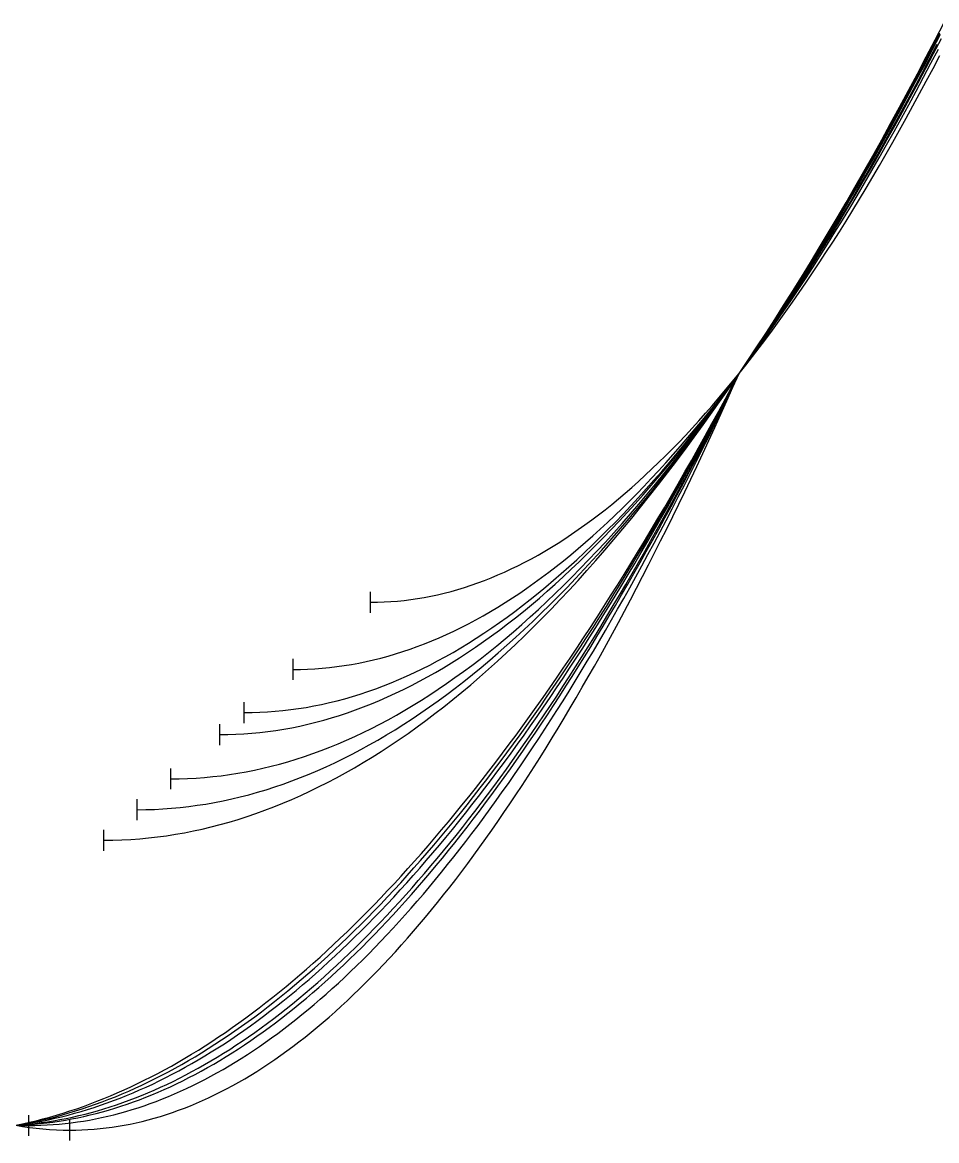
# Model space of a CAD drawing. Header units: metres. Extents: x -87 to 28195, y -4474 to 524.
# Drawn here: x 11483 to 11919, y -1521 to -988 of the extents above; entities that cross this region are included whole.
import ezdxf

# ---------------------------------------------------------------- set-up
doc = ezdxf.new("R2010")
doc.units = ezdxf.units.M
for name, color, linetype in [('CATENARIES_-10_bare', 7, 'Continuous'), ('CATENARIES_-10_ICE', 7, 'Continuous'), ('CATENARIES_-19_bare', 7, 'Continuous'), ('CATENARIES_-19_HEAVY_ICE', 7, 'Continuous'), ('CATENARIES_0', 7, 'Continuous'), ('CATENARIES_0_ICE', 7, 'Continuous'), ('CATENARIES_50_theoretical', 7, 'Continuous')]:
    doc.layers.add(name, color=color, linetype=linetype)

msp = doc.modelspace()

# ---------------------------------------------------------------- linework, layer by layer
at = {"layer": 'CATENARIES_-10_bare'}
msp.add_line((11537.76, -1368.5), (11537.76, -1358.5), dxfattribs=at)
for points in [[(11537.76, -1363.5, 0), (11541.87, -1363.46, 0), (11545.97, -1363.33, 0), (11550.07, -1363.12, 0), (11554.17, -1362.82, 0), (11558.27, -1362.44, 0), (11562.38, -1361.97, 0), (11566.48, -1361.42, 0), (11570.58, -1360.79, 0), (11574.68, -1360.07, 0), (11578.79, -1359.26, 0), (11582.89, -1358.37, 0), (11586.99, -1357.4, 0), (11591.09, -1356.34, 0), (11595.19, -1355.19, 0), (11599.3, -1353.96, 0), (11603.4, -1352.65, 0), (11607.5, -1351.25, 0), (11611.6, -1349.77, 0), (11615.71, -1348.2, 0), (11619.81, -1346.55, 0), (11623.91, -1344.81, 0), (11628.01, -1342.99, 0), (11632.11, -1341.08, 0), (11636.22, -1339.09, 0), (11640.32, -1337.01, 0), (11644.42, -1334.85, 0), (11648.52, -1332.6, 0), (11652.63, -1330.27, 0), (11656.73, -1327.85, 0), (11660.83, -1325.35, 0), (11664.93, -1322.76, 0), (11669.03, -1320.09, 0), (11673.14, -1317.34, 0), (11677.24, -1314.49, 0), (11681.34, -1311.57, 0), (11685.44, -1308.56, 0), (11689.55, -1305.46, 0), (11693.65, -1302.28, 0), (11697.75, -1299.01, 0), (11701.85, -1295.66, 0), (11705.96, -1292.22, 0), (11710.06, -1288.7, 0), (11714.16, -1285.1, 0), (11718.26, -1281.4, 0), (11722.36, -1277.63, 0), (11726.47, -1273.77, 0), (11730.57, -1269.82, 0), (11734.67, -1265.79, 0), (11738.77, -1261.67, 0), (11742.88, -1257.47, 0), (11746.98, -1253.18, 0), (11751.08, -1248.81, 0), (11755.18, -1244.35, 0), (11759.28, -1239.81, 0), (11763.39, -1235.18, 0), (11767.49, -1230.46, 0), (11771.59, -1225.66, 0), (11775.69, -1220.78, 0), (11779.8, -1215.81, 0), (11783.9, -1210.75, 0), (11788, -1205.61, 0), (11792.1, -1200.39, 0), (11796.2, -1195.08, 0), (11800.31, -1189.68, 0), (11804.41, -1184.2, 0), (11808.51, -1178.63, 0), (11812.61, -1172.97, 0), (11816.72, -1167.24, 0), (11820.82, -1161.41, 0), (11824.92, -1155.5, 0), (11829.09, -1149.41, 0), (11833.26, -1143.22, 0), (11837.43, -1136.95, 0), (11841.59, -1130.59, 0), (11845.76, -1124.15, 0), (11849.93, -1117.61, 0), (11854.1, -1110.99, 0), (11858.27, -1104.27, 0), (11862.44, -1097.47, 0), (11866.61, -1090.58, 0), (11870.77, -1083.6, 0), (11874.94, -1076.53, 0), (11879.11, -1069.37, 0), (11883.28, -1062.13, 0), (11887.45, -1054.79, 0), (11891.62, -1047.37, 0), (11895.79, -1039.86, 0), (11899.95, -1032.26, 0), (11904.12, -1024.57, 0), (11908.29, -1016.79, 0), (11912.46, -1008.92, 0), (11916.63, -1000.96, 0), (11920.8, -992.91, 0)], [(11479.92, -1514, 0), (11483.09, -1513.45, 0), (11486.25, -1512.84, 0), (11489.42, -1512.18, 0), (11492.58, -1511.48, 0), (11495.75, -1510.72, 0), (11498.91, -1509.92, 0), (11502.08, -1509.06, 0), (11505.24, -1508.15, 0), (11508.41, -1507.19, 0), (11511.57, -1506.18, 0), (11514.74, -1505.12, 0), (11517.9, -1504.01, 0), (11521.07, -1502.85, 0), (11524.23, -1501.64, 0), (11527.4, -1500.38, 0), (11530.56, -1499.07, 0), (11533.73, -1497.71, 0), (11536.89, -1496.3, 0), (11540.06, -1494.83, 0), (11543.22, -1493.32, 0), (11546.39, -1491.75, 0), (11549.55, -1490.14, 0), (11552.72, -1488.47, 0), (11555.88, -1486.76, 0), (11559.05, -1484.99, 0), (11562.21, -1483.18, 0), (11565.38, -1481.31, 0), (11568.54, -1479.39, 0), (11571.71, -1477.42, 0), (11574.87, -1475.4, 0), (11578.04, -1473.33, 0), (11581.2, -1471.21, 0), (11584.37, -1469.04, 0), (11587.53, -1466.82, 0), (11590.7, -1464.55, 0), (11593.86, -1462.23, 0), (11597.03, -1459.85, 0), (11600.2, -1457.43, 0), (11603.36, -1454.96, 0), (11606.53, -1452.43, 0), (11609.69, -1449.85, 0), (11612.86, -1447.23, 0), (11616.02, -1444.55, 0), (11619.19, -1441.82, 0), (11622.35, -1439.05, 0), (11625.52, -1436.22, 0), (11628.68, -1433.34, 0), (11631.85, -1430.41, 0), (11635.01, -1427.43, 0), (11638.18, -1424.4, 0), (11641.34, -1421.31, 0), (11644.51, -1418.18, 0), (11647.67, -1415, 0), (11650.84, -1411.76, 0), (11654, -1408.48, 0), (11657.17, -1405.14, 0), (11660.33, -1401.76, 0), (11663.5, -1398.32, 0), (11666.66, -1394.83, 0), (11669.83, -1391.29, 0), (11672.99, -1387.7, 0), (11676.16, -1384.06, 0), (11679.32, -1380.37, 0), (11682.49, -1376.63, 0), (11685.65, -1372.84, 0), (11688.82, -1369, 0), (11691.98, -1365.1, 0), (11695.15, -1361.16, 0), (11698.31, -1357.16, 0), (11701.48, -1353.11, 0), (11704.64, -1349.02, 0), (11707.81, -1344.87, 0), (11710.98, -1340.67, 0), (11714.14, -1336.42, 0), (11717.31, -1332.12, 0), (11720.47, -1327.77, 0), (11723.64, -1323.36, 0), (11726.8, -1318.91, 0), (11729.97, -1314.4, 0), (11733.13, -1309.85, 0), (11736.3, -1305.24, 0), (11739.46, -1300.58, 0), (11742.63, -1295.87, 0), (11745.79, -1291.11, 0), (11748.96, -1286.3, 0), (11752.12, -1281.44, 0), (11755.29, -1276.53, 0), (11758.45, -1271.56, 0), (11761.62, -1266.55, 0), (11764.78, -1261.48, 0), (11767.95, -1256.37, 0), (11771.11, -1251.2, 0), (11774.28, -1245.98, 0), (11777.44, -1240.71, 0), (11780.61, -1235.38, 0), (11783.77, -1230.01, 0), (11786.94, -1224.59, 0), (11790.1, -1219.11, 0), (11793.27, -1213.59, 0), (11796.43, -1208.01, 0), (11799.6, -1202.38, 0), (11802.76, -1196.7, 0), (11805.93, -1190.97, 0), (11809.09, -1185.18, 0), (11812.26, -1179.35, 0), (11815.42, -1173.46, 0), (11818.59, -1167.53, 0), (11821.75, -1161.54, 0), (11824.92, -1155.5, 0)]]:
    msp.add_polyline3d(points, dxfattribs=at)
at = {"layer": 'CATENARIES_-10_ICE'}
msp.add_line((11577.22, -1332.68), (11577.22, -1322.68), dxfattribs=at)
for points in [[(11577.22, -1327.68, 0), (11581.03, -1327.64, 0), (11584.84, -1327.52, 0), (11588.65, -1327.31, 0), (11592.46, -1327.03, 0), (11596.27, -1326.66, 0), (11600.09, -1326.22, 0), (11603.9, -1325.69, 0), (11607.71, -1325.08, 0), (11611.52, -1324.38, 0), (11615.33, -1323.61, 0), (11619.14, -1322.76, 0), (11622.95, -1321.82, 0), (11626.76, -1320.8, 0), (11630.57, -1319.7, 0), (11634.38, -1318.52, 0), (11638.19, -1317.26, 0), (11642, -1315.92, 0), (11645.81, -1314.5, 0), (11649.63, -1312.99, 0), (11653.44, -1311.4, 0), (11657.25, -1309.73, 0), (11661.06, -1307.98, 0), (11664.87, -1306.15, 0), (11668.68, -1304.24, 0), (11672.49, -1302.24, 0), (11676.3, -1300.17, 0), (11680.11, -1298.01, 0), (11683.92, -1295.77, 0), (11687.73, -1293.45, 0), (11691.54, -1291.05, 0), (11695.35, -1288.57, 0), (11699.17, -1286, 0), (11702.98, -1283.35, 0), (11706.79, -1280.62, 0), (11710.6, -1277.81, 0), (11714.41, -1274.92, 0), (11718.22, -1271.95, 0), (11722.03, -1268.9, 0), (11725.84, -1265.76, 0), (11729.65, -1262.54, 0), (11733.46, -1259.24, 0), (11737.27, -1255.86, 0), (11741.08, -1252.4, 0), (11744.89, -1248.85, 0), (11748.7, -1245.22, 0), (11752.52, -1241.52, 0), (11756.33, -1237.73, 0), (11760.14, -1233.85, 0), (11763.95, -1229.9, 0), (11767.76, -1225.87, 0), (11771.57, -1221.75, 0), (11775.38, -1217.55, 0), (11779.19, -1213.27, 0), (11783, -1208.9, 0), (11786.81, -1204.46, 0), (11790.62, -1199.93, 0), (11794.43, -1195.32, 0), (11798.24, -1190.63, 0), (11802.06, -1185.86, 0), (11805.87, -1181.01, 0), (11809.68, -1176.07, 0), (11813.49, -1171.05, 0), (11817.3, -1165.95, 0), (11821.11, -1160.77, 0), (11824.92, -1155.5, 0), (11828.7, -1150.19, 0), (11832.49, -1144.8, 0), (11836.27, -1139.33, 0), (11840.05, -1133.78, 0), (11843.83, -1128.15, 0), (11847.62, -1122.44, 0), (11851.4, -1116.65, 0), (11855.18, -1110.77, 0), (11858.96, -1104.81, 0), (11862.75, -1098.78, 0), (11866.53, -1092.66, 0), (11870.31, -1086.46, 0), (11874.09, -1080.18, 0), (11877.88, -1073.82, 0), (11881.66, -1067.37, 0), (11885.44, -1060.85, 0), (11889.22, -1054.24, 0), (11893.01, -1047.55, 0), (11896.79, -1040.78, 0), (11900.57, -1033.93, 0), (11904.35, -1027, 0), (11908.14, -1019.99, 0), (11911.92, -1012.89, 0), (11915.7, -1005.72, 0), (11919.48, -998.46, 0)], [(11482.92, -1513.77, 0), (11485.92, -1513.48, 0), (11488.92, -1513.15, 0), (11491.92, -1512.77, 0), (11494.92, -1512.33, 0), (11497.92, -1511.85, 0), (11500.92, -1511.31, 0), (11503.92, -1510.73, 0), (11506.92, -1510.09, 0), (11509.92, -1509.41, 0), (11512.92, -1508.67, 0), (11515.92, -1507.88, 0), (11518.92, -1507.05, 0), (11521.92, -1506.16, 0), (11524.92, -1505.22, 0), (11527.92, -1504.23, 0), (11530.92, -1503.19, 0), (11533.92, -1502.1, 0), (11536.92, -1500.96, 0), (11539.92, -1499.77, 0), (11542.92, -1498.53, 0), (11545.92, -1497.24, 0), (11548.92, -1495.89, 0), (11551.92, -1494.5, 0), (11554.92, -1493.06, 0), (11557.92, -1491.56, 0), (11560.92, -1490.02, 0), (11563.92, -1488.42, 0), (11566.92, -1486.78, 0), (11569.92, -1485.08, 0), (11572.92, -1483.34, 0), (11575.92, -1481.54, 0), (11578.92, -1479.69, 0), (11581.92, -1477.8, 0), (11584.92, -1475.85, 0), (11587.92, -1473.85, 0), (11590.92, -1471.8, 0), (11593.92, -1469.7, 0), (11596.92, -1467.55, 0), (11599.92, -1465.35, 0), (11602.92, -1463.09, 0), (11605.92, -1460.79, 0), (11608.92, -1458.44, 0), (11611.92, -1456.04, 0), (11614.92, -1453.58, 0), (11617.92, -1451.08, 0), (11620.92, -1448.52, 0), (11623.92, -1445.92, 0), (11626.92, -1443.26, 0), (11629.92, -1440.55, 0), (11632.92, -1437.79, 0), (11635.92, -1434.99, 0), (11638.92, -1432.13, 0), (11641.92, -1429.22, 0), (11644.92, -1426.26, 0), (11647.92, -1423.25, 0), (11650.92, -1420.18, 0), (11653.92, -1417.07, 0), (11656.92, -1413.91, 0), (11659.92, -1410.69, 0), (11662.92, -1407.43, 0), (11665.92, -1404.11, 0), (11668.92, -1400.75, 0), (11671.92, -1397.33, 0), (11674.92, -1393.86, 0), (11677.92, -1390.34, 0), (11680.92, -1386.78, 0), (11683.92, -1383.16, 0), (11686.92, -1379.48, 0), (11689.92, -1375.76, 0), (11692.92, -1371.99, 0), (11695.92, -1368.17, 0), (11698.92, -1364.29, 0), (11701.92, -1360.37, 0), (11704.92, -1356.39, 0), (11707.92, -1352.37, 0), (11710.92, -1348.29, 0), (11713.92, -1344.16, 0), (11716.92, -1339.98, 0), (11719.92, -1335.75, 0), (11722.92, -1331.47, 0), (11725.92, -1327.14, 0), (11728.92, -1322.75, 0), (11731.92, -1318.32, 0), (11734.92, -1313.83, 0), (11737.92, -1309.3, 0), (11740.92, -1304.71, 0), (11743.92, -1300.07, 0), (11746.92, -1295.38, 0), (11749.92, -1290.64, 0), (11752.92, -1285.85, 0), (11755.92, -1281.01, 0), (11758.92, -1276.11, 0), (11761.92, -1271.17, 0), (11764.92, -1266.17, 0), (11767.92, -1261.13, 0), (11770.92, -1256.03, 0), (11773.92, -1250.88, 0), (11776.92, -1245.68, 0), (11779.92, -1240.43, 0), (11782.92, -1235.12, 0), (11785.92, -1229.77, 0), (11788.92, -1224.37, 0), (11791.92, -1218.91, 0), (11794.92, -1213.4, 0), (11797.92, -1207.84, 0), (11800.92, -1202.23, 0), (11803.92, -1196.57, 0), (11806.92, -1190.86, 0), (11809.92, -1185.09, 0), (11812.92, -1179.28, 0), (11815.92, -1173.41, 0), (11818.92, -1167.49, 0), (11821.92, -1161.52, 0), (11824.92, -1155.5, 0)]]:
    msp.add_polyline3d(points, dxfattribs=at)
at = {"layer": 'CATENARIES_-19_bare'}
msp.add_line((11521.92, -1383.05), (11521.92, -1373.05), dxfattribs=at)
for points in [[(11521.92, -1378.05, 0), (11526.19, -1378, 0), (11530.46, -1377.87, 0), (11534.72, -1377.65, 0), (11538.99, -1377.34, 0), (11543.26, -1376.94, 0), (11547.53, -1376.46, 0), (11551.79, -1375.89, 0), (11556.06, -1375.22, 0), (11560.33, -1374.48, 0), (11564.6, -1373.64, 0), (11568.86, -1372.71, 0), (11573.13, -1371.7, 0), (11577.4, -1370.6, 0), (11581.67, -1369.41, 0), (11585.94, -1368.13, 0), (11590.2, -1366.76, 0), (11594.47, -1365.31, 0), (11598.74, -1363.77, 0), (11603.01, -1362.13, 0), (11607.27, -1360.42, 0), (11611.54, -1358.61, 0), (11615.81, -1356.71, 0), (11620.08, -1354.73, 0), (11624.34, -1352.66, 0), (11628.61, -1350.5, 0), (11632.88, -1348.25, 0), (11637.15, -1345.91, 0), (11641.41, -1343.49, 0), (11645.68, -1340.97, 0), (11649.95, -1338.37, 0), (11654.22, -1335.68, 0), (11658.48, -1332.9, 0), (11662.75, -1330.04, 0), (11667.02, -1327.08, 0), (11671.29, -1324.04, 0), (11675.55, -1320.91, 0), (11679.82, -1317.69, 0), (11684.09, -1314.38, 0), (11688.36, -1310.98, 0), (11692.62, -1307.5, 0), (11696.89, -1303.92, 0), (11701.16, -1300.26, 0), (11705.43, -1296.51, 0), (11709.7, -1292.67, 0), (11713.96, -1288.74, 0), (11718.23, -1284.73, 0), (11722.5, -1280.62, 0), (11726.77, -1276.43, 0), (11731.03, -1272.15, 0), (11735.3, -1267.78, 0), (11739.57, -1263.32, 0), (11743.84, -1258.77, 0), (11748.1, -1254.13, 0), (11752.37, -1249.41, 0), (11756.64, -1244.6, 0), (11760.91, -1239.69, 0), (11765.17, -1234.7, 0), (11769.44, -1229.62, 0), (11773.71, -1224.45, 0), (11777.98, -1219.2, 0), (11782.24, -1213.85, 0), (11786.51, -1208.42, 0), (11790.78, -1202.89, 0), (11795.05, -1197.28, 0), (11799.31, -1191.58, 0), (11803.58, -1185.79, 0), (11807.85, -1179.91, 0), (11812.12, -1173.94, 0), (11816.38, -1167.88, 0), (11820.65, -1161.74, 0), (11824.92, -1155.5, 0), (11829.18, -1149.19, 0), (11833.43, -1142.8, 0), (11837.69, -1136.31, 0), (11841.94, -1129.74, 0), (11846.2, -1123.08, 0), (11850.45, -1116.33, 0), (11854.71, -1109.49, 0), (11858.96, -1102.57, 0), (11863.22, -1095.55, 0), (11867.47, -1088.44, 0), (11871.73, -1081.25, 0), (11875.99, -1073.97, 0), (11880.24, -1066.6, 0), (11884.5, -1059.14, 0), (11888.75, -1051.59, 0), (11893.01, -1043.95, 0), (11897.26, -1036.22, 0), (11901.52, -1028.4, 0), (11905.77, -1020.5, 0), (11910.03, -1012.5, 0), (11914.28, -1004.42, 0), (11918.54, -996.25, 0), (11922.79, -987.98, 0)], [(11479.92, -1514, 0), (11483.14, -1513.33, 0), (11486.37, -1512.6, 0), (11489.59, -1511.83, 0), (11492.82, -1511, 0), (11496.04, -1510.13, 0), (11499.27, -1509.2, 0), (11502.49, -1508.22, 0), (11505.71, -1507.2, 0), (11508.94, -1506.12, 0), (11512.16, -1504.99, 0), (11515.39, -1503.82, 0), (11518.61, -1502.59, 0), (11521.84, -1501.31, 0), (11525.06, -1499.98, 0), (11528.28, -1498.6, 0), (11531.51, -1497.17, 0), (11534.73, -1495.69, 0), (11537.96, -1494.16, 0), (11541.18, -1492.58, 0), (11544.41, -1490.95, 0), (11547.63, -1489.27, 0), (11550.85, -1487.54, 0), (11554.08, -1485.76, 0), (11557.3, -1483.93, 0), (11560.53, -1482.04, 0), (11563.75, -1480.11, 0), (11566.98, -1478.13, 0), (11570.2, -1476.09, 0), (11573.42, -1474.01, 0), (11576.65, -1471.87, 0), (11579.87, -1469.69, 0), (11583.1, -1467.45, 0), (11586.32, -1465.17, 0), (11589.55, -1462.83, 0), (11592.77, -1460.44, 0), (11595.99, -1458.01, 0), (11599.22, -1455.52, 0), (11602.44, -1452.98, 0), (11605.67, -1450.39, 0), (11608.89, -1447.75, 0), (11612.12, -1445.06, 0), (11615.34, -1442.32, 0), (11618.56, -1439.53, 0), (11621.79, -1436.69, 0), (11625.01, -1433.8, 0), (11628.24, -1430.86, 0), (11631.46, -1427.86, 0), (11634.69, -1424.82, 0), (11637.91, -1421.73, 0), (11641.13, -1418.58, 0), (11644.36, -1415.39, 0), (11647.58, -1412.14, 0), (11650.81, -1408.85, 0), (11654.03, -1405.5, 0), (11657.26, -1402.1, 0), (11660.48, -1398.66, 0), (11663.71, -1395.16, 0), (11666.93, -1391.61, 0), (11670.15, -1388.01, 0), (11673.38, -1384.36, 0), (11676.6, -1380.66, 0), (11679.83, -1376.91, 0), (11683.05, -1373.1, 0), (11686.28, -1369.25, 0), (11689.5, -1365.35, 0), (11692.72, -1361.39, 0), (11695.95, -1357.39, 0), (11699.17, -1353.33, 0), (11702.4, -1349.23, 0), (11705.62, -1345.07, 0), (11708.85, -1340.86, 0), (11712.07, -1336.6, 0), (11715.29, -1332.29, 0), (11718.52, -1327.93, 0), (11721.74, -1323.52, 0), (11724.97, -1319.06, 0), (11728.19, -1314.55, 0), (11731.42, -1309.99, 0), (11734.64, -1305.37, 0), (11737.86, -1300.71, 0), (11741.09, -1295.99, 0), (11744.31, -1291.23, 0), (11747.54, -1286.41, 0), (11750.76, -1281.54, 0), (11753.99, -1276.62, 0), (11757.21, -1271.65, 0), (11760.43, -1266.63, 0), (11763.66, -1261.56, 0), (11766.88, -1256.43, 0), (11770.11, -1251.26, 0), (11773.33, -1246.04, 0), (11776.56, -1240.76, 0), (11779.78, -1235.43, 0), (11783, -1230.06, 0), (11786.23, -1224.63, 0), (11789.45, -1219.15, 0), (11792.68, -1213.62, 0), (11795.9, -1208.04, 0), (11799.13, -1202.4, 0), (11802.35, -1196.72, 0), (11805.57, -1190.98, 0), (11808.8, -1185.2, 0), (11812.02, -1179.36, 0), (11815.25, -1173.47, 0), (11818.47, -1167.53, 0), (11821.7, -1161.54, 0), (11824.92, -1155.5, 0)]]:
    msp.add_polyline3d(points, dxfattribs=at)
at = {"layer": 'CATENARIES_-19_HEAVY_ICE'}
for p, q in [((11612.14, -1301.61), (11612.14, -1291.61)), ((11486.09, -1519.12), (11486.09, -1509.12))]:
    msp.add_line(p, q, dxfattribs=at)
for points in [[(11612.14, -1296.61, 0), (11615.63, -1296.57, 0), (11619.12, -1296.46, 0), (11622.6, -1296.27, 0), (11626.09, -1296, 0), (11629.58, -1295.66, 0), (11633.07, -1295.24, 0), (11636.56, -1294.75, 0), (11640.05, -1294.18, 0), (11643.53, -1293.54, 0), (11647.02, -1292.82, 0), (11650.51, -1292.03, 0), (11654, -1291.15, 0), (11657.49, -1290.21, 0), (11660.97, -1289.18, 0), (11664.46, -1288.09, 0), (11667.95, -1286.91, 0), (11671.44, -1285.66, 0), (11674.93, -1284.34, 0), (11678.42, -1282.94, 0), (11681.9, -1281.46, 0), (11685.39, -1279.91, 0), (11688.88, -1278.28, 0), (11692.37, -1276.57, 0), (11695.86, -1274.79, 0), (11699.34, -1272.93, 0), (11702.83, -1271, 0), (11706.32, -1268.99, 0), (11709.81, -1266.91, 0), (11713.3, -1264.75, 0), (11716.79, -1262.52, 0), (11720.27, -1260.2, 0), (11723.76, -1257.82, 0), (11727.25, -1255.35, 0), (11730.74, -1252.81, 0), (11734.23, -1250.2, 0), (11737.71, -1247.51, 0), (11741.2, -1244.74, 0), (11744.69, -1241.9, 0), (11748.18, -1238.98, 0), (11751.67, -1235.98, 0), (11755.16, -1232.91, 0), (11758.64, -1229.76, 0), (11762.13, -1226.54, 0), (11765.62, -1223.24, 0), (11769.11, -1219.87, 0), (11772.6, -1216.42, 0), (11776.09, -1212.89, 0), (11779.57, -1209.28, 0), (11783.06, -1205.6, 0), (11786.55, -1201.85, 0), (11790.04, -1198.02, 0), (11793.53, -1194.11, 0), (11797.01, -1190.12, 0), (11800.5, -1186.06, 0), (11803.99, -1181.92, 0), (11807.48, -1177.71, 0), (11810.97, -1173.42, 0), (11814.46, -1169.06, 0), (11817.94, -1164.61, 0), (11821.43, -1160.1, 0), (11824.92, -1155.5, 0), (11828.44, -1150.78, 0), (11831.96, -1145.99, 0), (11835.49, -1141.12, 0), (11839.01, -1136.17, 0), (11842.53, -1131.14, 0), (11846.05, -1126.03, 0), (11849.57, -1120.85, 0), (11853.09, -1115.58, 0), (11856.62, -1110.24, 0), (11860.14, -1104.83, 0), (11863.66, -1099.33, 0), (11867.18, -1093.75, 0), (11870.7, -1088.1, 0), (11874.22, -1082.37, 0), (11877.75, -1076.56, 0), (11881.27, -1070.67, 0), (11884.79, -1064.71, 0), (11888.31, -1058.66, 0), (11891.83, -1052.54, 0), (11895.35, -1046.34, 0), (11898.88, -1040.06, 0), (11902.4, -1033.7, 0), (11905.92, -1027.26, 0), (11909.44, -1020.75, 0), (11912.96, -1014.16, 0), (11916.48, -1007.48, 0), (11920.01, -1000.73, 0)], [(11479.92, -1514, 0), (11483, -1514.09, 0), (11486.09, -1514.12, 0), (11488.98, -1514.09, 0), (11491.88, -1514.01, 0), (11494.77, -1513.88, 0), (11497.67, -1513.7, 0), (11500.57, -1513.47, 0), (11503.46, -1513.18, 0), (11506.36, -1512.84, 0), (11509.25, -1512.45, 0), (11512.15, -1512, 0), (11515.05, -1511.51, 0), (11517.94, -1510.96, 0), (11520.84, -1510.36, 0), (11523.73, -1509.71, 0), (11526.63, -1509, 0), (11529.53, -1508.25, 0), (11532.42, -1507.44, 0), (11535.32, -1506.57, 0), (11538.21, -1505.66, 0), (11541.11, -1504.7, 0), (11544.01, -1503.68, 0), (11546.9, -1502.61, 0), (11549.8, -1501.48, 0), (11552.69, -1500.31, 0), (11555.59, -1499.08, 0), (11558.49, -1497.8, 0), (11561.38, -1496.47, 0), (11564.28, -1495.09, 0), (11567.17, -1493.65, 0), (11570.07, -1492.16, 0), (11572.97, -1490.62, 0), (11575.86, -1489.03, 0), (11578.76, -1487.38, 0), (11581.65, -1485.69, 0), (11584.55, -1483.94, 0), (11587.45, -1482.13, 0), (11590.34, -1480.28, 0), (11593.24, -1478.37, 0), (11596.13, -1476.41, 0), (11599.03, -1474.4, 0), (11601.93, -1472.34, 0), (11604.82, -1470.22, 0), (11607.72, -1468.05, 0), (11610.61, -1465.83, 0), (11613.51, -1463.56, 0), (11616.41, -1461.24, 0), (11619.3, -1458.86, 0), (11622.2, -1456.43, 0), (11625.1, -1453.94, 0), (11627.99, -1451.41, 0), (11630.89, -1448.82, 0), (11633.78, -1446.18, 0), (11636.68, -1443.49, 0), (11639.58, -1440.75, 0), (11642.47, -1437.95, 0), (11645.37, -1435.1, 0), (11648.26, -1432.2, 0), (11651.16, -1429.24, 0), (11654.06, -1426.24, 0), (11656.95, -1423.18, 0), (11659.85, -1420.06, 0), (11662.74, -1416.9, 0), (11665.64, -1413.68, 0), (11668.54, -1410.41, 0), (11671.43, -1407.09, 0), (11674.33, -1403.72, 0), (11677.22, -1400.29, 0), (11680.12, -1396.81, 0), (11683.02, -1393.28, 0), (11685.91, -1389.69, 0), (11688.81, -1386.06, 0), (11691.7, -1382.37, 0), (11694.6, -1378.62, 0), (11697.5, -1374.83, 0), (11700.39, -1370.98, 0), (11703.29, -1367.08, 0), (11706.18, -1363.12, 0), (11709.08, -1359.12, 0), (11711.98, -1355.06, 0), (11714.87, -1350.95, 0), (11717.77, -1346.78, 0), (11720.66, -1342.57, 0), (11723.56, -1338.3, 0), (11726.46, -1333.98, 0), (11729.35, -1329.6, 0), (11732.25, -1325.17, 0), (11735.14, -1320.69, 0), (11738.04, -1316.16, 0), (11740.94, -1311.57, 0), (11743.83, -1306.93, 0), (11746.73, -1302.24, 0), (11749.62, -1297.49, 0), (11752.52, -1292.7, 0), (11755.42, -1287.84, 0), (11758.31, -1282.94, 0), (11761.21, -1277.98, 0), (11764.1, -1272.97, 0), (11767, -1267.91, 0), (11769.9, -1262.79, 0), (11772.79, -1257.63, 0), (11775.69, -1252.4, 0), (11778.58, -1247.13, 0), (11781.48, -1241.8, 0), (11784.38, -1236.42, 0), (11787.27, -1230.99, 0), (11790.17, -1225.5, 0), (11793.06, -1219.96, 0), (11795.96, -1214.36, 0), (11798.86, -1208.72, 0), (11801.75, -1203.02, 0), (11804.65, -1197.26, 0), (11807.54, -1191.46, 0), (11810.44, -1185.6, 0), (11813.34, -1179.69, 0), (11816.23, -1173.72, 0), (11819.13, -1167.7, 0), (11822.02, -1161.63, 0), (11824.92, -1155.5, 0)]]:
    msp.add_polyline3d(points, dxfattribs=at)
at = {"layer": 'CATENARIES_0'}
msp.add_line((11553.89, -1353.78), (11553.89, -1343.78), dxfattribs=at)
for points in [[(11553.89, -1348.78, 0), (11557.88, -1348.74, 0), (11561.86, -1348.61, 0), (11565.85, -1348.41, 0), (11569.83, -1348.11, 0), (11573.82, -1347.74, 0), (11577.81, -1347.28, 0), (11581.79, -1346.74, 0), (11585.78, -1346.11, 0), (11589.76, -1345.4, 0), (11593.75, -1344.61, 0), (11597.73, -1343.73, 0), (11601.72, -1342.77, 0), (11605.71, -1341.73, 0), (11609.69, -1340.6, 0), (11613.68, -1339.39, 0), (11617.66, -1338.1, 0), (11621.65, -1336.72, 0), (11625.63, -1335.26, 0), (11629.62, -1333.72, 0), (11633.61, -1332.09, 0), (11637.59, -1330.38, 0), (11641.58, -1328.58, 0), (11645.56, -1326.7, 0), (11649.55, -1324.74, 0), (11653.53, -1322.7, 0), (11657.52, -1320.57, 0), (11661.51, -1318.35, 0), (11665.49, -1316.06, 0), (11669.48, -1313.68, 0), (11673.46, -1311.21, 0), (11677.45, -1308.67, 0), (11681.43, -1306.04, 0), (11685.42, -1303.32, 0), (11689.41, -1300.52, 0), (11693.39, -1297.64, 0), (11697.38, -1294.68, 0), (11701.36, -1291.63, 0), (11705.35, -1288.49, 0), (11709.33, -1285.28, 0), (11713.32, -1281.98, 0), (11717.31, -1278.59, 0), (11721.29, -1275.12, 0), (11725.28, -1271.57, 0), (11729.26, -1267.94, 0), (11733.25, -1264.22, 0), (11737.23, -1260.41, 0), (11741.22, -1256.53, 0), (11745.21, -1252.56, 0), (11749.19, -1248.5, 0), (11753.18, -1244.36, 0), (11757.16, -1240.14, 0), (11761.15, -1235.83, 0), (11765.13, -1231.44, 0), (11769.12, -1226.97, 0), (11773.11, -1222.41, 0), (11777.09, -1217.77, 0), (11781.08, -1213.04, 0), (11785.06, -1208.23, 0), (11789.05, -1203.34, 0), (11793.03, -1198.36, 0), (11797.02, -1193.3, 0), (11801.01, -1188.15, 0), (11804.99, -1182.92, 0), (11808.98, -1177.6, 0), (11812.96, -1172.2, 0), (11816.95, -1166.72, 0), (11820.93, -1161.15, 0), (11824.92, -1155.5, 0), (11828.93, -1149.74, 0), (11832.93, -1143.89, 0), (11836.94, -1137.95, 0), (11840.94, -1131.93, 0), (11844.95, -1125.83, 0), (11848.95, -1119.63, 0), (11852.96, -1113.36, 0), (11856.96, -1107, 0), (11860.97, -1100.55, 0), (11864.97, -1094.02, 0), (11868.98, -1087.4, 0), (11872.98, -1080.7, 0), (11876.99, -1073.91, 0), (11880.99, -1067.04, 0), (11885, -1060.08, 0), (11889, -1053.03, 0), (11893.01, -1045.9, 0), (11897.01, -1038.69, 0), (11901.02, -1031.38, 0), (11905.02, -1024, 0), (11909.03, -1016.52, 0), (11913.03, -1008.97, 0), (11917.04, -1001.32, 0), (11921.04, -993.59, 0)], [(11479.92, -1514, 0), (11483.03, -1513.57, 0), (11486.14, -1513.09, 0), (11489.24, -1512.56, 0), (11492.35, -1511.98, 0), (11495.46, -1511.35, 0), (11498.57, -1510.67, 0), (11501.68, -1509.94, 0), (11504.78, -1509.15, 0), (11507.89, -1508.32, 0), (11511, -1507.43, 0), (11514.11, -1506.5, 0), (11517.22, -1505.51, 0), (11520.33, -1504.47, 0), (11523.43, -1503.39, 0), (11526.54, -1502.25, 0), (11529.65, -1501.06, 0), (11532.76, -1499.82, 0), (11535.87, -1498.52, 0), (11538.97, -1497.18, 0), (11542.08, -1495.79, 0), (11545.19, -1494.35, 0), (11548.3, -1492.85, 0), (11551.41, -1491.31, 0), (11554.51, -1489.71, 0), (11557.62, -1488.06, 0), (11560.73, -1486.36, 0), (11563.84, -1484.62, 0), (11566.95, -1482.82, 0), (11570.06, -1480.97, 0), (11573.16, -1479.06, 0), (11576.27, -1477.11, 0), (11579.38, -1475.11, 0), (11582.49, -1473.06, 0), (11585.6, -1470.95, 0), (11588.7, -1468.8, 0), (11591.81, -1466.59, 0), (11594.92, -1464.33, 0), (11598.03, -1462.02, 0), (11601.14, -1459.67, 0), (11604.24, -1457.26, 0), (11607.35, -1454.79, 0), (11610.46, -1452.28, 0), (11613.57, -1449.72, 0), (11616.68, -1447.11, 0), (11619.78, -1444.44, 0), (11622.89, -1441.73, 0), (11626, -1438.96, 0), (11629.11, -1436.14, 0), (11632.22, -1433.27, 0), (11635.33, -1430.35, 0), (11638.43, -1427.38, 0), (11641.54, -1424.36, 0), (11644.65, -1421.29, 0), (11647.76, -1418.17, 0), (11650.87, -1414.99, 0), (11653.97, -1411.77, 0), (11657.08, -1408.49, 0), (11660.19, -1405.16, 0), (11663.3, -1401.79, 0), (11666.41, -1398.36, 0), (11669.51, -1394.88, 0), (11672.62, -1391.34, 0), (11675.73, -1387.76, 0), (11678.84, -1384.13, 0), (11681.95, -1380.44, 0), (11685.06, -1376.71, 0), (11688.16, -1372.92, 0), (11691.27, -1369.08, 0), (11694.38, -1365.19, 0), (11697.49, -1361.25, 0), (11700.6, -1357.26, 0), (11703.7, -1353.22, 0), (11706.81, -1349.12, 0), (11709.92, -1344.98, 0), (11713.03, -1340.78, 0), (11716.14, -1336.53, 0), (11719.24, -1332.23, 0), (11722.35, -1327.88, 0), (11725.46, -1323.48, 0), (11728.57, -1319.03, 0), (11731.68, -1314.53, 0), (11734.78, -1309.97, 0), (11737.89, -1305.36, 0), (11741, -1300.71, 0), (11744.11, -1296, 0), (11747.22, -1291.24, 0), (11750.33, -1286.43, 0), (11753.43, -1281.56, 0), (11756.54, -1276.65, 0), (11759.65, -1271.68, 0), (11762.76, -1266.66, 0), (11765.87, -1261.6, 0), (11768.97, -1256.47, 0), (11772.08, -1251.3, 0), (11775.19, -1246.08, 0), (11778.3, -1240.81, 0), (11781.41, -1235.48, 0), (11784.51, -1230.1, 0), (11787.62, -1224.67, 0), (11790.73, -1219.19, 0), (11793.84, -1213.66, 0), (11796.95, -1208.08, 0), (11800.06, -1202.44, 0), (11803.16, -1196.75, 0), (11806.27, -1191.02, 0), (11809.38, -1185.23, 0), (11812.49, -1179.38, 0), (11815.6, -1173.49, 0), (11818.7, -1167.55, 0), (11821.81, -1161.55, 0), (11824.92, -1155.5, 0)]]:
    msp.add_polyline3d(points, dxfattribs=at)
at = {"layer": 'CATENARIES_0_ICE'}
msp.add_line((11588.9, -1322.21), (11588.9, -1312.21), dxfattribs=at)
for points in [[(11588.9, -1317.21, 0), (11592.59, -1317.17, 0), (11596.27, -1317.05, 0), (11599.96, -1316.86, 0), (11603.65, -1316.58, 0), (11607.34, -1316.23, 0), (11611.03, -1315.79, 0), (11614.71, -1315.28, 0), (11618.4, -1314.69, 0), (11622.09, -1314.02, 0), (11625.78, -1313.27, 0), (11629.47, -1312.44, 0), (11633.15, -1311.54, 0), (11636.84, -1310.55, 0), (11640.53, -1309.49, 0), (11644.22, -1308.34, 0), (11647.9, -1307.12, 0), (11651.59, -1305.82, 0), (11655.28, -1304.44, 0), (11658.97, -1302.98, 0), (11662.66, -1301.44, 0), (11666.34, -1299.83, 0), (11670.03, -1298.13, 0), (11673.72, -1296.36, 0), (11677.41, -1294.5, 0), (11681.09, -1292.57, 0), (11684.78, -1290.56, 0), (11688.47, -1288.47, 0), (11692.16, -1286.3, 0), (11695.85, -1284.05, 0), (11699.53, -1281.72, 0), (11703.22, -1279.32, 0), (11706.91, -1276.83, 0), (11710.6, -1274.27, 0), (11714.29, -1271.62, 0), (11717.97, -1268.9, 0), (11721.66, -1266.1, 0), (11725.35, -1263.22, 0), (11729.04, -1260.26, 0), (11732.72, -1257.22, 0), (11736.41, -1254.1, 0), (11740.1, -1250.91, 0), (11743.79, -1247.63, 0), (11747.48, -1244.28, 0), (11751.16, -1240.84, 0), (11754.85, -1237.33, 0), (11758.54, -1233.73, 0), (11762.23, -1230.06, 0), (11765.91, -1226.31, 0), (11769.6, -1222.48, 0), (11773.29, -1218.57, 0), (11776.98, -1214.58, 0), (11780.67, -1210.51, 0), (11784.35, -1206.37, 0), (11788.04, -1202.14, 0), (11791.73, -1197.83, 0), (11795.42, -1193.45, 0), (11799.11, -1188.98, 0), (11802.79, -1184.44, 0), (11806.48, -1179.81, 0), (11810.17, -1175.11, 0), (11813.86, -1170.33, 0), (11817.54, -1165.46, 0), (11821.23, -1160.52, 0), (11824.92, -1155.5, 0), (11828.63, -1150.36, 0), (11832.35, -1145.14, 0), (11836.06, -1139.85, 0), (11839.78, -1134.47, 0), (11843.49, -1129.01, 0), (11847.2, -1123.46, 0), (11850.92, -1117.84, 0), (11854.63, -1112.14, 0), (11858.34, -1106.35, 0), (11862.06, -1100.49, 0), (11865.77, -1094.54, 0), (11869.49, -1088.52, 0), (11873.2, -1082.41, 0), (11876.91, -1076.22, 0), (11880.63, -1069.95, 0), (11884.34, -1063.6, 0), (11888.05, -1057.17, 0), (11891.77, -1050.65, 0), (11895.48, -1044.06, 0), (11899.2, -1037.38, 0), (11902.91, -1030.63, 0), (11906.62, -1023.79, 0), (11910.34, -1016.87, 0), (11914.05, -1009.87, 0), (11917.77, -1002.79, 0), (11921.48, -995.62, 0)], [(11482.87, -1513.87, 0), (11485.82, -1513.69, 0), (11488.77, -1513.46, 0), (11491.71, -1513.18, 0), (11494.66, -1512.85, 0), (11497.61, -1512.46, 0), (11500.56, -1512.03, 0), (11503.51, -1511.55, 0), (11506.46, -1511.01, 0), (11509.41, -1510.43, 0), (11512.36, -1509.8, 0), (11515.3, -1509.11, 0), (11518.25, -1508.38, 0), (11521.2, -1507.59, 0), (11524.15, -1506.76, 0), (11527.1, -1505.87, 0), (11530.05, -1504.93, 0), (11533, -1503.94, 0), (11535.95, -1502.91, 0), (11538.89, -1501.82, 0), (11541.84, -1500.68, 0), (11544.79, -1499.49, 0), (11547.74, -1498.25, 0), (11550.69, -1496.96, 0), (11553.64, -1495.62, 0), (11556.59, -1494.23, 0), (11559.54, -1492.79, 0), (11562.48, -1491.3, 0), (11565.43, -1489.76, 0), (11568.38, -1488.16, 0), (11571.33, -1486.52, 0), (11574.28, -1484.83, 0), (11577.23, -1483.08, 0), (11580.18, -1481.29, 0), (11583.13, -1479.44, 0), (11586.07, -1477.55, 0), (11589.02, -1475.6, 0), (11591.97, -1473.61, 0), (11594.92, -1471.56, 0), (11597.87, -1469.46, 0), (11600.82, -1467.31, 0), (11603.77, -1465.11, 0), (11606.71, -1462.86, 0), (11609.66, -1460.56, 0), (11612.61, -1458.21, 0), (11615.56, -1455.81, 0), (11618.51, -1453.36, 0), (11621.46, -1450.86, 0), (11624.41, -1448.31, 0), (11627.36, -1445.7, 0), (11630.3, -1443.05, 0), (11633.25, -1440.35, 0), (11636.2, -1437.59, 0), (11639.15, -1434.78, 0), (11642.1, -1431.93, 0), (11645.05, -1429.02, 0), (11648, -1426.06, 0), (11650.95, -1423.06, 0), (11653.89, -1420, 0), (11656.84, -1416.89, 0), (11659.79, -1413.73, 0), (11662.74, -1410.52, 0), (11665.69, -1407.25, 0), (11668.64, -1403.94, 0), (11671.59, -1400.58, 0), (11674.54, -1397.16, 0), (11677.48, -1393.7, 0), (11680.43, -1390.18, 0), (11683.38, -1386.62, 0), (11686.33, -1383, 0), (11689.28, -1379.33, 0), (11692.23, -1375.61, 0), (11695.18, -1371.84, 0), (11698.13, -1368.02, 0), (11701.07, -1364.15, 0), (11704.02, -1360.23, 0), (11706.97, -1356.26, 0), (11709.92, -1352.24, 0), (11712.87, -1348.16, 0), (11715.82, -1344.04, 0), (11718.77, -1339.86, 0), (11721.71, -1335.63, 0), (11724.66, -1331.35, 0), (11727.61, -1327.02, 0), (11730.56, -1322.64, 0), (11733.51, -1318.21, 0), (11736.46, -1313.73, 0), (11739.41, -1309.2, 0), (11742.36, -1304.62, 0), (11745.3, -1299.98, 0), (11748.25, -1295.29, 0), (11751.2, -1290.56, 0), (11754.15, -1285.77, 0), (11757.1, -1280.93, 0), (11760.05, -1276.04, 0), (11763, -1271.1, 0), (11765.95, -1266.11, 0), (11768.89, -1261.06, 0), (11771.84, -1255.97, 0), (11774.79, -1250.82, 0), (11777.74, -1245.62, 0), (11780.69, -1240.38, 0), (11783.64, -1235.08, 0), (11786.59, -1229.73, 0), (11789.54, -1224.32, 0), (11792.48, -1218.87, 0), (11795.43, -1213.37, 0), (11798.38, -1207.81, 0), (11801.33, -1202.2, 0), (11804.28, -1196.55, 0), (11807.23, -1190.84, 0), (11810.18, -1185.08, 0), (11813.13, -1179.26, 0), (11816.07, -1173.4, 0), (11819.02, -1167.48, 0), (11821.97, -1161.52, 0), (11824.92, -1155.5, 0)]]:
    msp.add_polyline3d(points, dxfattribs=at)
at = {"layer": 'CATENARIES_50_theoretical'}
for p, q in [((11649.17, -1269.56), (11649.17, -1259.56)), ((11505.7, -1521.34), (11505.7, -1511.34))]:
    msp.add_line(p, q, dxfattribs=at)
for points in [[(11649.17, -1264.56, 0), (11649.17, -1264.56, 0), (11652.36, -1264.52, 0), (11655.56, -1264.41, 0), (11658.76, -1264.23, 0), (11661.95, -1263.98, 0), (11665.15, -1263.66, 0), (11668.34, -1263.26, 0), (11671.54, -1262.79, 0), (11674.73, -1262.25, 0), (11677.93, -1261.64, 0), (11681.12, -1260.96, 0), (11684.32, -1260.2, 0), (11687.51, -1259.37, 0), (11690.71, -1258.47, 0), (11693.91, -1257.5, 0), (11697.1, -1256.45, 0), (11700.3, -1255.34, 0), (11703.49, -1254.15, 0), (11706.69, -1252.89, 0), (11709.88, -1251.56, 0), (11713.08, -1250.15, 0), (11716.27, -1248.67, 0), (11719.47, -1247.13, 0), (11722.66, -1245.5, 0), (11725.86, -1243.81, 0), (11729.06, -1242.05, 0), (11732.25, -1240.21, 0), (11735.45, -1238.3, 0), (11738.64, -1236.32, 0), (11741.84, -1234.26, 0), (11745.03, -1232.14, 0), (11748.23, -1229.94, 0), (11751.42, -1227.67, 0), (11754.62, -1225.33, 0), (11757.81, -1222.91, 0), (11761.01, -1220.43, 0), (11764.21, -1217.87, 0), (11767.4, -1215.24, 0), (11770.6, -1212.53, 0), (11773.79, -1209.76, 0), (11776.99, -1206.91, 0), (11780.18, -1203.99, 0), (11783.38, -1200.99, 0), (11786.57, -1197.93, 0), (11789.77, -1194.79, 0), (11792.97, -1191.58, 0), (11796.16, -1188.3, 0), (11799.36, -1184.95, 0), (11802.55, -1181.52, 0), (11805.75, -1178.02, 0), (11808.94, -1174.45, 0), (11812.14, -1170.8, 0), (11815.33, -1167.09, 0), (11818.53, -1163.3, 0), (11821.72, -1159.43, 0), (11824.92, -1155.5, 0), (11828.11, -1151.5, 0), (11831.3, -1147.42, 0), (11834.49, -1143.28, 0), (11837.69, -1139.06, 0), (11840.88, -1134.77, 0), (11844.07, -1130.4, 0), (11847.26, -1125.96, 0), (11850.45, -1121.45, 0), (11853.64, -1116.87, 0), (11856.84, -1112.22, 0), (11860.03, -1107.49, 0), (11863.22, -1102.69, 0), (11866.41, -1097.82, 0), (11869.6, -1092.87, 0), (11872.79, -1087.86, 0), (11875.99, -1082.77, 0), (11879.18, -1077.6, 0), (11882.37, -1072.37, 0), (11885.56, -1067.06, 0), (11888.75, -1061.68, 0), (11891.94, -1056.22, 0), (11895.13, -1050.69, 0), (11898.33, -1045.09, 0), (11901.52, -1039.42, 0), (11904.71, -1033.67, 0), (11907.9, -1027.85, 0), (11911.09, -1021.96, 0), (11914.28, -1016, 0), (11917.48, -1009.96, 0), (11920.67, -1003.85, 0)], [(11479.92, -1514, 0), (11483.14, -1514.55, 0), (11486.36, -1515.03, 0), (11489.59, -1515.43, 0), (11492.81, -1515.76, 0), (11496.03, -1516.01, 0), (11499.25, -1516.2, 0), (11502.47, -1516.31, 0), (11505.7, -1516.34, 0), (11508.57, -1516.31, 0), (11511.45, -1516.23, 0), (11514.32, -1516.08, 0), (11517.2, -1515.88, 0), (11520.08, -1515.61, 0), (11522.95, -1515.29, 0), (11525.83, -1514.91, 0), (11528.7, -1514.48, 0), (11531.58, -1513.98, 0), (11534.46, -1513.43, 0), (11537.33, -1512.81, 0), (11540.21, -1512.14, 0), (11543.08, -1511.41, 0), (11545.96, -1510.63, 0), (11548.84, -1509.78, 0), (11551.71, -1508.88, 0), (11554.59, -1507.91, 0), (11557.46, -1506.89, 0), (11560.34, -1505.81, 0), (11563.21, -1504.68, 0), (11566.09, -1503.48, 0), (11568.97, -1502.23, 0), (11571.84, -1500.91, 0), (11574.72, -1499.54, 0), (11577.59, -1498.11, 0), (11580.47, -1496.62, 0), (11583.35, -1495.08, 0), (11586.22, -1493.47, 0), (11589.1, -1491.81, 0), (11591.97, -1490.09, 0), (11594.85, -1488.31, 0), (11597.73, -1486.47, 0), (11600.6, -1484.57, 0), (11603.48, -1482.62, 0), (11606.35, -1480.6, 0), (11609.23, -1478.53, 0), (11612.1, -1476.4, 0), (11614.98, -1474.21, 0), (11617.86, -1471.96, 0), (11620.73, -1469.66, 0), (11623.61, -1467.29, 0), (11626.48, -1464.87, 0), (11629.36, -1462.39, 0), (11632.24, -1459.85, 0), (11635.11, -1457.25, 0), (11637.99, -1454.59, 0), (11640.86, -1451.87, 0), (11643.74, -1449.1, 0), (11646.62, -1446.26, 0), (11649.49, -1443.37, 0), (11652.37, -1440.42, 0), (11655.24, -1437.41, 0), (11658.12, -1434.34, 0), (11660.99, -1431.22, 0), (11663.87, -1428.03, 0), (11666.75, -1424.79, 0), (11669.62, -1421.49, 0), (11672.5, -1418.12, 0), (11675.37, -1414.7, 0), (11678.25, -1411.22, 0), (11681.13, -1407.69, 0), (11684, -1404.09, 0), (11686.88, -1400.44, 0), (11689.75, -1396.72, 0), (11692.63, -1392.95, 0), (11695.51, -1389.12, 0), (11698.38, -1385.23, 0), (11701.26, -1381.28, 0), (11704.13, -1377.27, 0), (11707.01, -1373.2, 0), (11709.88, -1369.08, 0), (11712.76, -1364.89, 0), (11715.64, -1360.65, 0), (11718.51, -1356.34, 0), (11721.39, -1351.98, 0), (11724.26, -1347.56, 0), (11727.14, -1343.08, 0), (11730.02, -1338.54, 0), (11732.89, -1333.94, 0), (11735.77, -1329.29, 0), (11738.64, -1324.57, 0), (11741.52, -1319.8, 0), (11744.4, -1314.96, 0), (11747.27, -1310.07, 0), (11750.15, -1305.11, 0), (11753.02, -1300.1, 0), (11755.9, -1295.03, 0), (11758.77, -1289.9, 0), (11761.65, -1284.71, 0), (11764.53, -1279.46, 0), (11767.4, -1274.15, 0), (11770.28, -1268.79, 0), (11773.15, -1263.36, 0), (11776.03, -1257.87, 0), (11778.91, -1252.33, 0), (11781.78, -1246.72, 0), (11784.66, -1241.06, 0), (11787.53, -1235.33, 0), (11790.41, -1229.55, 0), (11793.29, -1223.71, 0), (11796.16, -1217.8, 0), (11799.04, -1211.84, 0), (11801.91, -1205.82, 0), (11804.79, -1199.74, 0), (11807.66, -1193.6, 0), (11810.54, -1187.4, 0), (11813.42, -1181.14, 0), (11816.29, -1174.82, 0), (11819.17, -1168.44, 0), (11822.04, -1162, 0), (11824.92, -1155.5, 0)]]:
    msp.add_polyline3d(points, dxfattribs=at)

doc.saveas('drawing.dxf')
